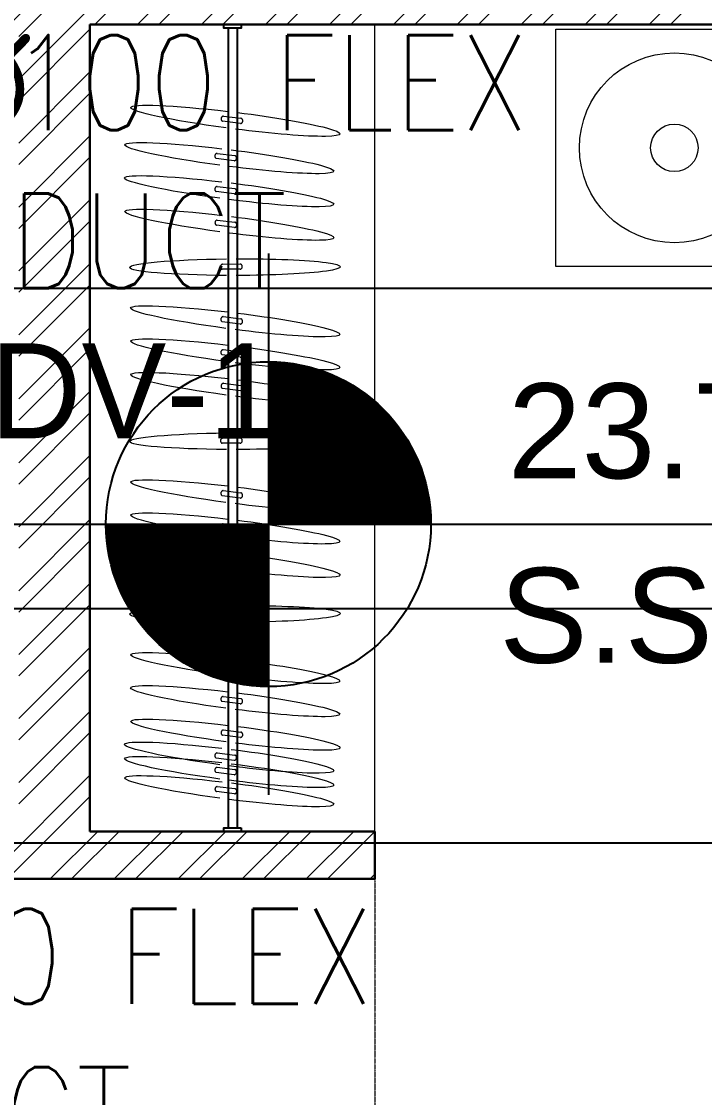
# Model space of a CAD drawing. Header units: millimetres. Extents: x -9226 to 166212, y -13 to 97274.
# Drawn here: x 42256 to 43694, y 44819 to 47086 of the extents above; entities that cross this region are included whole.
import ezdxf
from ezdxf.enums import TextEntityAlignment as Align

# ---------------------------------------------------------------- set-up
doc = ezdxf.new("R2010")
doc.units = ezdxf.units.MM
for name, pattern in [('23491-XR-AR-2ND FLOOR PLAN$0$23491-XR-AR-2ND FLOOR PLAN$0$23491-A-XR-MAIN CORE service rooms$0$HIDDEN', [0.375, 0.25, -0.125]), ('23491-XR-AR-2ND FLOOR PLAN$0$HIDDEN', [9.525, 6.35, -3.175]), ('23491-XR-AR-2ND FLOOR PLAN$0$Hidden_3', [7.14375, 4.7625, -2.38125]), ('DASHDOT', [1, 0.5, -0.25, 0, -0.25])]:
    doc.linetypes.add(name, pattern=pattern)
doc.layers.get('0').update_dxf_attribs({"color": 8})
for name, color, linetype in [('-TEXT', 7, 'Continuous'), ('1.INS', 8, 'Continuous'), ('1.STR', 8, 'Continuous'), ('23491-XR-AR-2ND FLOOR PLAN$0$I-JOINERY HIDDEN', 8, '23491-XR-AR-2ND FLOOR PLAN$0$Hidden_3'), ('cloud', 15, 'Continuous'), ('level', 15, 'Continuous'), ('VCD SHE', 7, 'Continuous')]:
    doc.layers.add(name, color=color, linetype=linetype)
for name, color, linetype, lineweight in [('1.TAGGING', 7, 'Continuous', 5), ('1.XREF', 8, 'Continuous', 9), ('23491-XR-AR-2ND FLOOR PLAN$0$23491-XR-AR-2ND FLOOR PLAN$0$23491-XR-AR-TYP-FLOOR$0$A-WALL-PATT', 8, 'Continuous', 5), ('23491-XR-AR-2ND FLOOR PLAN$0$A-FLOR-OVHD', 8, '23491-XR-AR-2ND FLOOR PLAN$0$HIDDEN', 15), ('23491-XR-AR-2ND FLOOR PLAN$0$A-FURN-FREE-PLAN', 8, 'Continuous', 5), ('23491-XR-AR-2ND FLOOR PLAN$0$A-WALL', 8, 'Continuous', 30), ('A-ANNO-DIMS', 8, 'Continuous', 9)]:
    doc.layers.add(name, color=color, linetype=linetype, lineweight=lineweight)
doc.styles.add('ARIAL', font='arial.ttf')
doc.styles.add('JSE', font='romans.shx', dxfattribs={"width": 0.85})
doc.styles.add('ROMANS', font='isocp.shx', dxfattribs={"width": 0.8})
doc.styles.add('SDC-TEXT-ARB', font='sdc-arb.shx', dxfattribs={"height": 0.5})
doc.dimstyles.new('JSE', dxfattribs={"dimtxt": 50, "dimasz": 150, "dimexe": 0.18, "dimexo": 0.0625, "dimgap": 50, "dimtad": 0, "dimdec": 0, "dimrnd": 5, "dimzin": 0, "dimdsep": 46, "dimtxsty": 'ROMANS', "dimcen": 0.09, "dimclrd": 7, "dimclre": 7, "dimclrt": 7, "dimadec": 0, "dimazin": 0, "dimtfac": 1, "dimtdec": 0, "dimtofl": 0, "dimtmove": 0, "dimatfit": 3, "dimfxl": 1, "dimtolj": 1, "dimtzin": 0, "dimarcsym": 1})
doc.dimstyles.new('JSE-1.25', dxfattribs={"dimtxt": 200, "dimasz": 150, "dimexe": 0.18, "dimexo": 0.0625, "dimgap": 20, "dimtad": 1, "dimdec": 0, "dimrnd": 5, "dimzin": 0, "dimdsep": 46, "dimtxsty": 'ROMANS', "dimcen": 0.09, "dimclrd": 256, "dimclre": 256, "dimclrt": 7, "dimadec": 0, "dimazin": 0, "dimtfac": 1, "dimtdec": 0, "dimtofl": 0, "dimtmove": 0, "dimatfit": 3, "dimfxl": 1, "dimtolj": 1, "dimtzin": 0, "dimarcsym": 0})

# ---------------------------------------------------------------- blocks, each defined once
blk = doc.blocks.new('23491-XR-AR-2ND FLOOR PLAN$0$THT')
at = {"color": 8}
for p, q in [((80672.7, -4795, -100), (80172.7, -4795, -100)), ((80172.7, -4795, -100), (80172.7, -5295, -100)), ((80672.7, -5295, -100), (80672.7, -4795, -100)), ((80172.7, -5295, -100), (80672.7, -5295, -100)), ((80172.7, -6948.2, -100), (80172.7, -5348.2, -100)), ((80172.7, -5348.2, -100), (82172.7, -5348.2, -100)), ((80222.7, -6948.2, -100), (80222.7, -5348.2, -100)), ((80647.7, -5823.2, -100), (81122.7, -5348.2, -100)), ((81122.7, -5348.2, -100), (81122.7, -5823.2, -100)), ((82122.7, -5348.2, -100), (82122.7, -6948.2, -100)), ((82172.7, -5348.2, -100), (82172.7, -6948.2, -100)), ((80372.7, -5467, -100), (80372.7, -6192, -100)), ((80747.7, -5467, -100), (80372.7, -5467, -100)), ((80747.7, -5723.2, -100), (80747.7, -5467, -100)), ((80647.7, -6948.2, -100), (80647.7, -5823.2, -100)), ((81122.7, -5823.2, -100), (80647.7, -5823.2, -100)), ((80372.7, -6192, -100), (80647.7, -6192, -100)), ((80372.7, -6829.3, -100), (80372.7, -6304.3, -100)), ((80372.7, -6304.3, -100), (80647.7, -6304.3, -100)), ((80647.7, -6829.3, -100), (80372.7, -6829.3, -100)), ((82172.7, -6948.2, -100), (80172.7, -6948.2, -100)), ((80172.7, -7501.3, -100), (80172.7, -7001.3, -100)), ((80172.7, -7001.3, -100), (80672.7, -7001.3, -100)), ((80672.7, -7001.3, -100), (80672.7, -7501.3, -100)), ((80672.7, -7501.3, -100), (80172.7, -7501.3, -100))]:
    blk.add_line(p, q, dxfattribs=at)
for centre, radius in [((80422.7, -5045, -100), 200), ((80422.7, -5045, -100), 50), ((80422.7, -7251.3, -100), 200), ((80422.7, -7251.3, -100), 50)]:
    blk.add_circle(centre, radius, dxfattribs=at)
blk = doc.blocks.new('*U538')
at = {"layer": '23491-XR-AR-2ND FLOOR PLAN$0$I-JOINERY HIDDEN', "color": 8, "linetype": 'ByBlock', "ltscale": 5, "extrusion": (-5.56122e-21, -2.50539e-08, 1), "elevation": 0}
blk.add_lwpolyline([(-293, 18.4), (-285.4, 18.4), (-285.4, -18.4), (-293, -18.4)], close=True, dxfattribs=at)
for points in [[(1399.5, 11), (-285.4, 11)], [(-285.4, -9), (1399.5, -9)]]:
    blk.add_lwpolyline(points, dxfattribs=at)
at = {"layer": '23491-XR-AR-2ND FLOOR PLAN$0$I-JOINERY HIDDEN', "color": 8, "linetype": 'ByBlock', "ltscale": 5, "extrusion": (-5.56122e-21, -2.50539e-08, 1)}
blk.add_lwpolyline([(1399.5, 18.4), (1407, 18.4), (1407, -18.4), (1399.5, -18.4)], close=True, dxfattribs=at)
blk = doc.blocks.new('23491-XR-AR-2ND FLOOR PLAN')
at = {"layer": '23491-XR-AR-2ND FLOOR PLAN$0$23491-XR-AR-2ND FLOOR PLAN$0$23491-XR-AR-TYP-FLOOR$0$A-WALL-PATT', "linetype": '23491-XR-AR-2ND FLOOR PLAN$0$23491-XR-AR-2ND FLOOR PLAN$0$23491-A-XR-MAIN CORE service rooms$0$HIDDEN'}
h = blk.add_hatch(dxfattribs=at)
h.set_pattern_fill('ANSI32', color=8, scale=10)
h.paths.add_polyline_path([(39650, 49280), (39849.9, 49280), (39849.9, 47830), (40650, 47830), (40650, 47280), (42250, 47280), (42250, 48126.4), (42400, 48126.4), (42400, 47280), (46700, 47280), (46700, 47080), (42400, 47080), (42400, 45380), (43000, 45380), (43000, 45280), (41550, 45280), (41550, 45380), (42250, 45379.9), (42250, 47080), (40650, 47080), (40650, 46530), (39850, 46530), (39850, 45380), (40750, 45380), (40750, 45280), (39850, 45280), (39850, 45180), (39650, 45180)])
h.paths.add_polyline_path([(40547.7, 46630), (39847.7, 46630), (39850, 47730), (40550, 47730)], flags=16)
at = {"layer": '23491-XR-AR-2ND FLOOR PLAN$0$A-FLOR-OVHD', "color": 8, "ltscale": 0.1}
blk.add_line((43000, 45280), (43000, 43980, 0), dxfattribs=at)
at = {"layer": '23491-XR-AR-2ND FLOOR PLAN$0$A-FURN-FREE-PLAN', "color": 8}
for p, q in [((43000, 45380), (43000, 47080)), ((42716.8, 46871.1, 0), (42679, 46876, 0)), ((42680.9, 46886.8, 0), (42717.8, 46882.3, 0)), ((42667.8, 46808.3, 0), (42704.8, 46803.8, 0)), ((42703.8, 46792.5, 0), (42666, 46797.4, 0)), ((42667.8, 46738.6, 0), (42704.8, 46734.1, 0)), ((42703.8, 46722.8, 0), (42666, 46727.7, 0)), ((42704.2, 46652.1, 0), (42666.4, 46657, 0)), ((42668.2, 46667.8, 0), (42705.2, 46663.3, 0)), ((42716.6, 46564.1, 0), (42678.5, 46564.1, 0)), ((42678.9, 46575.1, 0), (42716.2, 46575.4, 0)), ((42716.4, 46448.7, 0), (42678.6, 46453.6, 0)), ((42680.5, 46464.5, 0), (42717.5, 46460, 0)), ((42716.4, 46379, 0), (42678.6, 46383.9, 0)), ((42680.5, 46394.8, 0), (42717.4, 46390.3, 0)), ((42716.8, 46308.3, 0), (42679, 46313.2, 0)), ((42680.9, 46324, 0), (42717.8, 46319.5, 0)), ((42716.6, 46197.5, 0), (42678.5, 46197.5, 0)), ((42678.9, 46208.5, 0), (42716.2, 46208.8, 0)), ((42716.4, 46082.1, 0), (42678.6, 46087.1, 0)), ((42680.5, 46097.9, 0), (42717.5, 46093.4, 0)), ((42716.4, 46012.4, 0), (42678.6, 46017.4, 0)), ((42680.5, 46028.2, 0), (42717.4, 46023.7, 0)), ((42716.8, 45941.7, 0), (42679, 45946.6, 0)), ((42680.9, 45957.4, 0), (42717.8, 45952.9, 0)), ((42716.6, 45833.7, 0), (42678.5, 45833.7, 0)), ((42678.9, 45844.7, 0), (42716.2, 45844.9, 0)), ((42716.4, 45718.3, 0), (42678.6, 45723.2, 0)), ((42680.5, 45734.1, 0), (42717.5, 45729.5, 0)), ((42716.4, 45648.6, 0), (42678.6, 45653.5, 0)), ((42680.5, 45664.4, 0), (42717.4, 45659.8, 0)), ((42716.8, 45577.9, 0), (42679, 45582.8, 0)), ((42680.9, 45593.6, 0), (42717.8, 45589.1, 0)), ((42667.8, 45545.4, 0), (42704.8, 45540.9, 0)), ((42703.8, 45529.6, 0), (42666, 45534.5, 0)), ((42667.8, 45515.1, 0), (42704.8, 45510.6, 0)), ((42703.8, 45499.3, 0), (42666, 45504.2, 0)), ((42668.2, 45474.6, 0), (42705.2, 45470.1, 0)), ((42704.2, 45458.9, 0), (42666.4, 45463.8, 0))]:
    blk.add_line(p, q, dxfattribs=at)
at = {"layer": '23491-XR-AR-2ND FLOOR PLAN$0$A-FURN-FREE-PLAN', "color": 8, "linetype": '23491-XR-AR-2ND FLOOR PLAN$0$Hidden_3', "ltscale": 10}
for centre, radius, start, end in [((42681.8, 46881.1, 0), 5.8, 98.9275, 241.7974), ((42716.1, 46876.8, 0), 5.78, 277.3818, 72.0344), ((42668.7, 46802.6, 0), 5.8, 98.9275, 241.7974), ((42703, 46798.3, 0), 5.78, 277.3818, 72.0344), ((42668.7, 46732.9, 0), 5.8, 98.9275, 241.7974), ((42703, 46728.6, 0), 5.78, 277.3818, 72.0344), ((42669.1, 46662.1, 0), 5.8, 98.9275, 241.7974), ((42703.4, 46657.8, 0), 5.78, 277.3818, 72.0344), ((42680.6, 46569.5, 0), 5.8, 106.3119, 249.1817), ((42715.1, 46569.7, 0), 5.78, 284.7662, 79.4188), ((42681.4, 46458.7, 0), 5.8, 98.9275, 241.7974), ((42715.7, 46454.5, 0), 5.78, 277.3818, 72.0344), ((42681.4, 46389, 0), 5.8, 98.9275, 241.7974), ((42715.7, 46384.8, 0), 5.78, 277.3818, 72.0344), ((42681.8, 46318.3, 0), 5.8, 98.9275, 241.7974), ((42716.1, 46314, 0), 5.78, 277.3818, 72.0344), ((42680.6, 46202.9, 0), 5.8, 106.3119, 249.1817), ((42715.1, 46203.1, 0), 5.78, 284.7662, 79.4188), ((42681.4, 46092.2, 0), 5.8, 98.9275, 241.7974), ((42715.7, 46087.9, 0), 5.78, 277.3818, 72.0344), ((42681.4, 46022.5, 0), 5.8, 98.9275, 241.7974), ((42715.7, 46018.2, 0), 5.78, 277.3818, 72.0344), ((42681.8, 45951.7, 0), 5.8, 98.9275, 241.7974), ((42716.1, 45947.4, 0), 5.78, 277.3818, 72.0344), ((42680.6, 45839.1, 0), 5.8, 106.3119, 249.1817), ((42715.1, 45839.3, 0), 5.78, 284.7662, 79.4188), ((42681.4, 45728.3, 0), 5.8, 98.9275, 241.7974), ((42715.7, 45724, 0), 5.78, 277.3818, 72.0344), ((42681.4, 45658.6, 0), 5.8, 98.9275, 241.7974), ((42715.7, 45654.3, 0), 5.78, 277.3818, 72.0344), ((42681.8, 45587.9, 0), 5.8, 98.9275, 241.7974), ((42716.1, 45583.6, 0), 5.78, 277.3818, 72.0344), ((42668.7, 45539.6, 0), 5.8, 98.9275, 241.7974), ((42703, 45535.4, 0), 5.78, 277.3818, 72.0344), ((42668.7, 45509.3, 0), 5.8, 98.9275, 241.7974), ((42703, 45505.1, 0), 5.78, 277.3818, 72.0344), ((42669.1, 45468.9, 0), 5.8, 98.9275, 241.7974), ((42703.4, 45464.6, 0), 5.78, 277.3818, 72.0344)]:
    blk.add_arc(centre, radius, start, end, dxfattribs=at)
at = {"layer": '23491-XR-AR-2ND FLOOR PLAN$0$A-FURN-FREE-PLAN', "color": 8, "lineweight": 0, "ltscale": 10, "extrusion": (-1.29042e-09, 1.18861e-10, -1)}
for centre, major_axis, ratio, start_param, end_param in [((42716.5, 46875.8, 0), (230.4, -29.1, 0), 0.075611, 1.691856, 4.591299), ((42716.5, 46875.8, 0), (210.1, -26.5, 0), 0.082947, 4.674333, 7.892004), ((42703.5, 46797.2, 0), (230.4, -29.1, 0), 0.075611, 1.691856, 4.591299), ((42703.5, 46797.2, 0), (210.1, -26.5, 0), 0.082947, 4.674333, 7.892004), ((42703.4, 46727.5, 0), (230.4, -29.1, 0), 0.075611, 1.691856, 4.591299), ((42703.4, 46727.5, 0), (210.1, -26.5, 0), 0.082947, 4.674333, 7.892004), ((42703.8, 46656.8, 0), (230.4, -29.1, 0), 0.075611, 1.691856, 4.591299), ((42703.8, 46656.8, 0), (210.1, -26.5, 0), 0.082947, 4.674333, 7.892004), ((42716.1, 46453.4, 0), (230.4, -29.1, 0), 0.075611, 1.691856, 4.591299), ((42716.1, 46453.4, 0), (210.1, -26.5, 0), 0.082947, 4.674333, 7.892004), ((42716.1, 46383.7, 0), (230.4, -29.1, 0), 0.075611, 1.691856, 4.591299), ((42716.1, 46383.7, 0), (210.1, -26.5, 0), 0.082947, 4.674333, 7.892004), ((42716.5, 46313, 0), (230.4, -29.1, 0), 0.075611, 1.691856, 4.591299), ((42716.5, 46313, 0), (210.1, -26.5, 0), 0.082947, 4.674333, 7.892004), ((42716.1, 46086.8, 0), (230.4, -29.1, 0), 0.075611, 1.691856, 4.591299), ((42716.1, 46086.8, 0), (210.1, -26.5, 0), 0.082947, 4.674333, 7.892004), ((42716.1, 46017.1, 0), (230.4, -29.1, 0), 0.075611, 1.691856, 4.591299), ((42716.1, 46017.1, 0), (210.1, -26.5, 0), 0.082947, 4.674333, 7.892004), ((42716.5, 45946.4, 0), (230.4, -29.1, 0), 0.075611, 1.691856, 4.591299), ((42716.5, 45946.4, 0), (210.1, -26.5, 0), 0.082947, 4.674333, 7.892004), ((42716.1, 45723, 0), (230.4, -29.1, 0), 0.075611, 1.691856, 4.591299), ((42716.1, 45723, 0), (210.1, -26.5, 0), 0.082947, 4.674333, 7.892004), ((42716.1, 45653.3, 0), (230.4, -29.1, 0), 0.075611, 1.691856, 4.591299), ((42716.1, 45653.3, 0), (210.1, -26.5, 0), 0.082947, 4.674333, 7.892004), ((42716.5, 45582.6, 0), (230.4, -29.1, 0), 0.075611, 1.691856, 4.591299), ((42716.5, 45582.6, 0), (210.1, -26.5, 0), 0.082947, 4.674333, 7.892004), ((42703.4, 45534.3, 0), (230.4, -29.1, 0), 0.075611, 1.691856, 4.591299), ((42703.5, 45504, 0), (230.4, -29.1, 0), 0.075611, 1.691856, 4.591299), ((42703.4, 45534.3, 0), (210.1, -26.5, 0), 0.082947, 4.674333, 7.892004), ((42703.5, 45504, 0), (210.1, -26.5, 0), 0.082947, 4.674333, 7.892004), ((42703.8, 45463.6, 0), (230.4, -29.1, 0), 0.075611, 1.691856, 4.591299), ((42703.8, 45463.6, 0), (210.1, -26.5, 0), 0.082947, 4.674333, 7.892004)]:
    blk.add_ellipse(centre, major_axis=major_axis, ratio=ratio, start_param=start_param, end_param=end_param, dxfattribs=at)
at = {"layer": '23491-XR-AR-2ND FLOOR PLAN$0$A-FURN-FREE-PLAN', "color": 8, "lineweight": 0, "ltscale": 10, "extrusion": (-1.29499e-09, -4.79752e-11, -1)}
for centre, major_axis, ratio, start_param, end_param in [((42715.7, 46568.7, 0), (232.3, 0.8, 0), 0.075611, 1.691856, 4.591299), ((42715.7, 46568.7, 0), (211.8, 0.7, 0), 0.082947, 4.674333, 7.892004), ((42715.7, 46202.1, 0), (232.3, 0.8, 0), 0.075611, 1.691856, 4.591299), ((42715.7, 46202.1, 0), (211.8, 0.7, 0), 0.082947, 4.674333, 7.892004), ((42715.7, 45838.3, 0), (232.3, 0.8, 0), 0.075611, 1.691856, 4.591299), ((42715.7, 45838.3, 0), (211.8, 0.7, 0), 0.082947, 4.674333, 7.892004)]:
    blk.add_ellipse(centre, major_axis=major_axis, ratio=ratio, start_param=start_param, end_param=end_param, dxfattribs=at)
at = {"layer": '23491-XR-AR-2ND FLOOR PLAN$0$A-WALL', "color": 8}
for p, q in [((47200, 47080), (42400, 47080)), ((42400, 47080), (42400, 45380)), ((42400, 45380), (43000, 45380)), ((43000, 45380), (43000, 45280)), ((43000, 45280), (41550, 45280))]:
    blk.add_line(p, q, dxfattribs=at)
at = {"layer": '23491-XR-AR-2ND FLOOR PLAN$0$A-FURN-FREE-PLAN', "color": 8, "ltscale": 10, "rotation": 270}
blk.add_blockref('*U538', (42700, 46787), dxfattribs=at)
at = {"layer": '23491-XR-AR-2ND FLOOR PLAN$0$A-FURN-FREE-PLAN', "color": 8, "rotation": 270}
blk.add_blockref('23491-XR-AR-2ND FLOOR PLAN$0$THT', (50882, 127242.7, 100), dxfattribs=at)
blk = doc.blocks.new('XREF')
at = {"layer": 'A-ANNO-DIMS', "color": 8}
blk.add_blockref('23491-XR-AR-2ND FLOOR PLAN', (0, 0), dxfattribs=at)
blk = doc.blocks.new('I LOVE ULevel-p')
at = {"layer": 'level', "color": 15}
for p, q in [((-395.78, 284.3), (-395.78, -215.7)), ((-645.78, 34.3), (667.5, 34.3))]:
    blk.add_line(p, q, dxfattribs=at)
at = {"layer": 'level', "color": 15, "const_width": 150}
for points in [[(-320.78, 34.3, 0.414214), (-395.78, 109.3, 1)], [(-470.78, 34.3, 0.414214), (-395.78, -40.7, 1)]]:
    blk.add_lwpolyline(points, format="xyb", dxfattribs=at)
at = {"layer": 'level', "color": 15}
blk.add_circle((-395.78, 34.3), 150, dxfattribs=at)
at = {"layer": 'level', "color": 15, "style": 'ROMANS'}
for tag, height, p in [('LEVEL', 220, (189.41, 200)), ('F.F.L', 180, (186.9, -201.44))]:
    blk.add_attdef(tag, text='', height=height, dxfattribs=at).set_placement(p, align=Align.MIDDLE)
blk = doc.blocks.new('I LOVE USTR')
at = {"layer": 'level', "color": 15, "linetype": 'DASHDOT'}
ref = blk.add_blockref('I LOVE ULevel-p', (43678.6, 45949.6, -0.4), dxfattribs=dict(at, xscale=2.280960108411811, yscale=2.280960108411811, zscale=3168))
ref.add_attrib('LEVEL', '23.7', dxfattribs={"color": 15, "height": 200, "style": 'ARIAL'}).set_placement((43551.8, 46224.5, -0.4), align=Align.MIDDLE)
ref.add_attrib('F.F.L', 'S.S.L', dxfattribs={"color": 15, "height": 200, "style": 'ARIAL'}).set_placement((43603.4, 45835.8, -0.4), align=Align.MIDDLE)
blk = doc.blocks.new('A$C32d94600')
at = {"layer": 'cloud', "color": 15}
blk.add_blockref('I LOVE USTR', (-5100, -86375.9, 0), dxfattribs=at)

msp = doc.modelspace()

# ---------------------------------------------------------------- block references
at = {"layer": '1.STR'}
msp.add_blockref('A$C32d94600', (5100, 86375.3), dxfattribs=at)

# ---------------------------------------------------------------- next in the draw order: block references
at = {"layer": '1.XREF'}
msp.add_blockref('XREF', (0, 0), dxfattribs=at)

# ---------------------------------------------------------------- next in the draw order: linework, layer by layer
at = {"layer": '1.INS', "color": 7}
msp.add_lwpolyline([(41264.5, 46524.1), (50600, 46524.1)], dxfattribs=at)

# ---------------------------------------------------------------- next in the draw order: texts
at = {"layer": '-TEXT', "extrusion": (3.5195e-05, 4.02055e-07, 1), "char_height": 200, "width": 2536.527, "attachment_point": 1, "text_direction": (1, 0, -3.5e-05), "style": 'JSE'}
for s, insert in [('100 FLEX\\PDUCT', (42232.2, 47057.5, -8.7)), ('150 FLEX\\PDUCT', (41905, 45216.8, -8.7))]:
    msp.add_mtext(s, dxfattribs=dict(at, insert=insert))
at = {"layer": 'VCD SHE', "style": 'SDC-TEXT-ARB'}
for s, p in [('∅', (42066.5, 46855.4, 0)), ('DV-1', (42189.2, 46208.2, 0))]:
    msp.add_text(s, height=200, dxfattribs=at).set_placement(p)

# ---------------------------------------------------------------- next in the draw order: leaders
at = {"layer": '1.INS'}
msp.add_leader([(40495.7, 45355.9), (50600, 45355.9)], dimstyle='JSE', override={"dimgap": 50, "dimtad": 0}, dxfattribs=at)
at = {"layer": '1.TAGGING', "color": 6}
msp.add_leader([(41903.9, 45849.5, 0), (55000, 45849.8, 0)], dimstyle='JSE-1.25', override={"dimgap": 20, "dimtad": 0}, dxfattribs=at)

doc.saveas('drawing.dxf')
